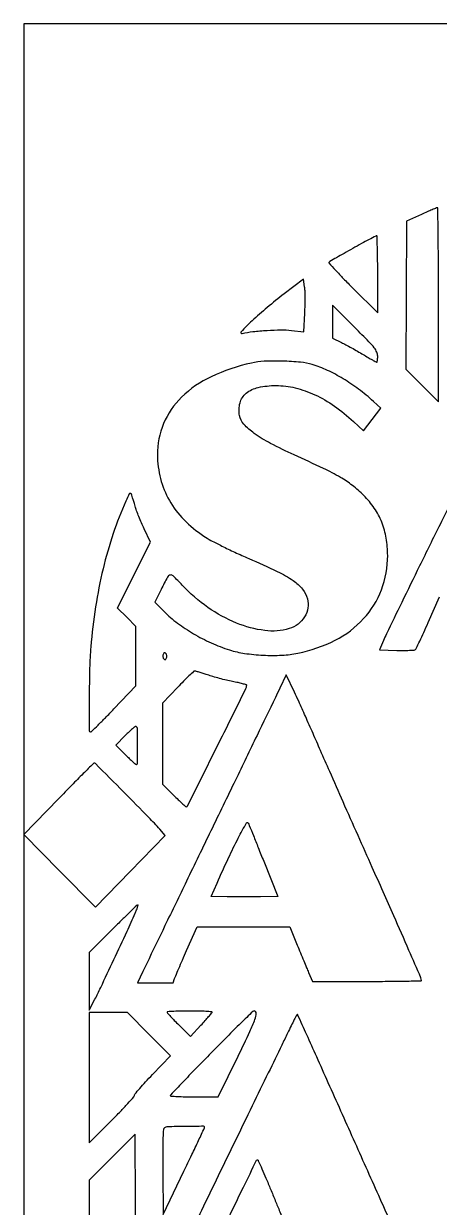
# Model space of a CAD drawing. Header units: millimetres. Extents: x 8 to 202, y 10 to 284.
# Drawn here: x 107.5 to 122.82, y 240.39 to 284 of the extents above; entities that cross this region are included whole.
import ezdxf

# ---------------------------------------------------------------- set-up
doc = ezdxf.new("R2010")
doc.units = ezdxf.units.MM
doc.layers.add('CUT', color=1, linetype='Continuous')
doc.layers.add('ENGRAVE', color=7, linetype='Continuous')

msp = doc.modelspace()

# ---------------------------------------------------------------- linework, layer by layer
at = {"layer": 'CUT'}
msp.add_lwpolyline([(107.5, 224), (147.5, 224), (147.5, 284), (107.5, 284)], close=True, dxfattribs=at)
at = {"layer": 'ENGRAVE'}
for points in [[(122.155, 276.972), (121.609, 276.727), (121.594, 273.998), (121.579, 271.269), (122.183, 270.667), (122.787, 270.065), (122.787, 273.642, 0.001129), (122.784, 275.013, 0.001884), (122.775, 276.168, 0.000143), (122.762, 277.201, 0.413713), (122.744, 277.218, 0.094718), (122.713, 277.212, 0.001617), (122.553, 277.146, 0.004064), (122.368, 277.066, 0.002686)], [(119.626, 275.717, 0.001348), (119.304, 275.537, 0.002062), (119.026, 275.378, 0.000701), (118.786, 275.239, 0.056496), (118.751, 275.214, 0.409406), (118.75, 275.182, 0.001918), (118.991, 274.917, 0.006922), (119.278, 274.612, 0.004145), (119.628, 274.258), (120.546, 273.34), (120.546, 274.762, 0.002841), (120.543, 275.307, 0.004741), (120.533, 275.766, 0.000904), (120.52, 276.166, 0.411329), (120.503, 276.183, 0.115724), (120.471, 276.175, 0.000819), (120.228, 276.046, 0.003091), (119.949, 275.895, 0.001967)], [(117.098, 274.041, 0.011721), (116.475, 273.544, 0.014084), (115.914, 273.048, 0.013697), (115.511, 272.649, 0.74133), (115.546, 272.587, -0.026474), (115.948, 272.654, -0.012715), (116.468, 272.699, -0.012628), (116.983, 272.717, -0.030708), (117.363, 272.698), (117.829, 272.645), (117.86, 273.337, 0.006552), (117.87, 273.622, 0.006572), (117.872, 273.907, 0.006444), (117.867, 274.156, 0.025946), (117.854, 274.307), (117.816, 274.586)], [(118.879, 273.02), (118.879, 272.415), (119.21, 272.253, -0.00925), (119.369, 272.172, -0.00389), (119.581, 272.057, -0.003847), (119.805, 271.93, -0.005), (120.008, 271.81, 0.003099), (120.19, 271.702, 0.004761), (120.349, 271.611, 0.001731), (120.486, 271.535, 0.126593), (120.511, 271.529, 0.342653), (120.525, 271.539, 0.022338), (120.536, 271.592, 0.02499), (120.543, 271.662, 0.015266), (120.546, 271.745, 0.102422), (120.514, 271.898, 0.065963), (120.421, 272.054, 0.025963), (120.219, 272.282, 0.002682), (119.713, 272.793), (118.879, 273.625)], [(115.891, 271.497, 0.052875), (114.412, 270.993, 0.085331), (113.32, 270.239, 0.100192), (112.657, 269.263, 0.100913), (112.429, 268.109, 0.062374), (112.543, 267.236, 0.066104), (112.868, 266.436, 0.063883), (113.403, 265.727, 0.052506), (114.134, 265.122, 0.023185), (114.402, 264.961, 0.008063), (114.802, 264.754, 0.007499), (115.278, 264.525, 0.006043), (115.796, 264.294, -0.008975), (116.846, 263.817, -0.039807), (117.433, 263.479, -0.071302), (117.772, 263.166, -0.105395), (117.956, 262.806, -0.107314), (117.973, 262.471, -0.096596), (117.851, 262.144, -0.092825), (117.61, 261.878, -0.090165), (117.286, 261.713, -0.105925), (116.385, 261.64, -0.063654), (115.344, 261.915, -0.057091), (114.288, 262.491, -0.050671), (113.342, 263.312, 0.008663), (113.012, 263.651, 0.250034), (112.899, 263.685, 0.223734), (112.801, 263.612, 0.006967), (112.565, 263.156), (112.33, 262.685), (112.674, 262.341, 0.035818), (113.167, 261.914, 0.027933), (113.757, 261.522, 0.027098), (114.409, 261.186, 0.028), (115.086, 260.926, 0.041722), (115.641, 260.798, 0.023862), (116.325, 260.732, 0.023779), (117.019, 260.732, 0.038206), (117.606, 260.805, 0.067541), (118.977, 261.282, 0.089698), (120.027, 262.078, 0.096131), (120.683, 263.143, 0.089865), (120.913, 264.402, 0.042435), (120.859, 265.048, 0.052707), (120.696, 265.629, 0.054195), (120.42, 266.149, 0.049072), (120.031, 266.618, 0.029427), (119.613, 266.985, 0.03347), (119.171, 267.283, 0.021252), (118.552, 267.61, 0.00479), (117.471, 268.11, -0.014295), (116.6, 268.533, -0.035566), (115.996, 268.905, -0.050133), (115.613, 269.243, -0.14143), (115.453, 269.559, -0.113413), (115.472, 270.028, -0.154993), (115.7, 270.38, -0.119365), (116.146, 270.597, -0.053609), (116.797, 270.667, -0.060112), (117.506, 270.581, -0.048783), (118.228, 270.327, -0.044554), (118.949, 269.911, -0.034721), (119.652, 269.339), (120.021, 268.994), (120.342, 269.414), (120.663, 269.833), (120.389, 270.082, 0.022996), (119.84, 270.535, 0.025338), (119.269, 270.92, 0.026713), (118.693, 271.227, 0.033964), (118.132, 271.443, 0.053505), (117.705, 271.527, 0.015631), (117.035, 271.564, 0.015977), (116.357, 271.559, 0.045739)], [(111.268, 266.412, 0.024832), (110.8, 265.212, 0.021479), (110.426, 263.911, 0.020452), (110.15, 262.518, 0.017761), (109.973, 261.04, 0.014847), (109.93, 260.253, 0.005578), (109.916, 259.149, 0.00092), (109.915, 257.959, 0.413749), (109.966, 257.908, 0.194885), (110.001, 257.922, 0.001289), (110.241, 258.156, 0.004827), (110.514, 258.429, 0.003034), (110.828, 258.752), (111.638, 259.597), (111.638, 260.694), (111.638, 261.791), (111.297, 262.128), (110.957, 262.465), (111.565, 263.683), (112.174, 264.901), (111.94, 265.391, -0.008954), (111.843, 265.603, -0.007057), (111.746, 265.836, -0.007143), (111.662, 266.055, -0.017489), (111.608, 266.219, 0.002853), (111.485, 266.633, 0.191965), (111.44, 266.69, 0.432646), (111.391, 266.675, 0.008383)], [(112.638, 260.759, 0.069594), (112.628, 260.716, 0.060214), (112.629, 260.67, 0.062864), (112.642, 260.627, 0.095838), (112.663, 260.596, 0.068424), (112.695, 260.572, 0.217616), (112.72, 260.57, 0.174049), (112.743, 260.588, 0.042558), (112.764, 260.632, 0.069594), (112.774, 260.675, 0.060214), (112.773, 260.721, 0.062864), (112.761, 260.764, 0.095838), (112.739, 260.795, 0.068424), (112.708, 260.819, 0.217616), (112.682, 260.821, 0.174049), (112.659, 260.803, 0.042558)], [(116.941, 259.517, -0.002009), (116.775, 259.17, -0.000065), (116.098, 257.771, -0.000125), (115.3, 256.122, -0.000087), (114.397, 254.259, 0.000142), (113.497, 252.401, 0.000208), (112.707, 250.767, 0.000095), (112.034, 249.374, 0.003942), (111.891, 249.072), (111.698, 248.655), (112.352, 248.655), (113.006, 248.655), (113.062, 248.813, -0.015711), (113.101, 248.915, -0.001231), (113.215, 249.182, -0.001676), (113.353, 249.5, -0.001281), (113.506, 249.848), (113.896, 250.724), (115.602, 250.724), (117.309, 250.724), (117.582, 250.049, 0.001445), (117.697, 249.766, 0.001314), (117.818, 249.475, 0.001314), (117.927, 249.215, 0.004246), (118.001, 249.043), (118.148, 248.713), (120.152, 248.713, 0.001625), (120.92, 248.715, 0.00271), (121.567, 248.723, 0.000296), (122.141, 248.733, 0.408797), (122.155, 248.747, 0.102455), (122.134, 248.849, 0.000469), (121.698, 249.854, 0.001854), (121.14, 251.125, 0.000689), (120.345, 252.908, -0.000496), (119.82, 254.087, -0.000431), (119.271, 255.324, -0.000433), (118.776, 256.445, -0.001272), (118.437, 257.218, 0.001315), (118.162, 257.848, 0.001291), (117.881, 258.48, 0.001269), (117.633, 259.033, 0.00491), (117.474, 259.374), (117.173, 260.006)], [(113.175, 259.549), (112.615, 258.961), (112.615, 257.473), (112.615, 255.985), (113.03, 255.567, 0.005481), (113.193, 255.407, 0.00837), (113.338, 255.272, 0.00383), (113.463, 255.161, 0.18146), (113.494, 255.149, 0.284577), (113.542, 255.179, 0.000083), (114.623, 257.352, 0.000165), (115.69, 259.499, 0.116964), (115.718, 259.622, 0.332259), (115.704, 259.64, 0.004892), (115.566, 259.679, 0.011055), (115.398, 259.72, 0.006799), (115.2, 259.762, -0.009729), (114.971, 259.81, -0.006584), (114.713, 259.875, -0.006635), (114.465, 259.944, -0.013146), (114.27, 260.006, 0.005574), (114.108, 260.06, 0.007717), (113.962, 260.105, 0.00512), (113.839, 260.14, 0.090561), (113.797, 260.143, 0.164315), (113.758, 260.125, 0.003033), (113.589, 259.966, 0.007123), (113.395, 259.775, 0.004659)], [(111.246, 257.774), (110.891, 257.416), (111.251, 257.059, 0.005378), (111.393, 256.922, 0.008216), (111.519, 256.806, 0.003722), (111.627, 256.711, 0.17982), (111.654, 256.701, 0.413121), (111.695, 256.742, 0.001994), (111.695, 257.389, 0.002323), (111.689, 258.031, 0.256324), (111.648, 258.103, 0.308817), (111.616, 258.102, 0.010104), (111.51, 258.019, 0.016119), (111.385, 257.909, 0.010113)], [(108.779, 255.44), (107.5, 254.13), (108.821, 252.786), (110.142, 251.443), (111.429, 252.764), (112.717, 254.086), (112.514, 254.316, 0.013141), (112.11, 254.751, 0.001568), (111.188, 255.686, 0.000153), (110.145, 256.737, 0.22982), (110.095, 256.754, 0.168768), (110.069, 256.742, 0.000255), (109.693, 256.366, 0.001996), (109.272, 255.943, 0.001226)], [(116.344, 253.138), (116.861, 251.845), (116.229, 251.829, -0.003986), (115.944, 251.823, -0.002454), (115.609, 251.822, -0.002461), (115.277, 251.823, -0.004404), (115.004, 251.829), (114.412, 251.845), (114.627, 252.333, -0.005539), (115.048, 253.263, -0.010769), (115.409, 253.994, -0.00661), (115.707, 254.55, -0.624101), (115.778, 254.546, -0.005205), (115.813, 254.462, -0.000134), (115.965, 254.085, -0.000285), (116.142, 253.642, -0.000194)], [(110.79, 250.652), (109.914, 249.775), (109.917, 248.712), (109.919, 247.649), (110.126, 248.052, 0.008335), (110.338, 248.481, 0.000833), (110.824, 249.516, 0.001096), (111.309, 250.557, 0.003905), (111.613, 251.227, 0.010579), (111.661, 251.343, 0.018891), (111.695, 251.44, 0.015052), (111.716, 251.516, 0.486316), (111.706, 251.529, 0.19251), (111.678, 251.518, 0.000694), (111.42, 251.271, 0.003497), (111.128, 250.988, 0.002171)], [(109.914, 245.165), (109.914, 242.766), (110.747, 243.598, 0.004415), (111.067, 243.922, 0.006857), (111.336, 244.208, 0.002613), (111.561, 244.457, 0.184748), (111.58, 244.508, -0.175774), (111.599, 244.559, -0.003649), (111.776, 244.767, -0.008064), (111.99, 245.009, -0.005285), (112.245, 245.28), (112.91, 245.974), (112.116, 246.769), (111.323, 247.563), (110.619, 247.563), (109.914, 247.563)], [(112.787, 247.576, 0.183642), (112.798, 247.547, 0.003135), (112.913, 247.42, 0.007542), (113.051, 247.273, 0.004892), (113.216, 247.106), (113.644, 246.681), (114.034, 247.101, 0.003192), (114.186, 247.266, 0.004695), (114.316, 247.413, 0.002284), (114.425, 247.539, 0.084946), (114.444, 247.571, 0.502994), (114.432, 247.591, 0.003895), (114.212, 247.606, 0.009549), (113.946, 247.617, 0.005541), (113.625, 247.621, 0.004981), (113.304, 247.617, 0.008293), (113.034, 247.608, 0.00274), (112.804, 247.594, 0.395574)], [(114.413, 246.084, 0.001244), (113.835, 245.492, 0.002028), (113.349, 244.985, 0.00025), (112.917, 244.533, 0.179479), (112.904, 244.503, 0.41188), (112.92, 244.485, 0.00235), (113.162, 244.472, 0.007666), (113.446, 244.463, 0.004586), (113.783, 244.46), (114.664, 244.46), (115.398, 245.956, 0.003259), (115.839, 246.871, 0.02487), (116.022, 247.313, 0.072468), (116.068, 247.542, 0.425491), (115.993, 247.622, 0.198587), (115.944, 247.602, 0.000773), (115.499, 247.171, 0.003737), (114.996, 246.674, 0.002322)], [(112.686, 243.32, 0.238475), (112.647, 243.255, 0.008351), (112.631, 242.954, 0.009302), (112.624, 242.495, 0.001978), (112.628, 241.697), (112.644, 240.121), (113.405, 241.715, 0.000677), (113.697, 242.328, 0.001103), (113.943, 242.849, 0.000114), (114.162, 243.315, 0.10998), (114.167, 243.338, 0.416292), (114.132, 243.373, 0.001325), (113.456, 243.366, 0.002431), (112.801, 243.355, 0.136707)], [(110.761, 242.233), (109.914, 241.384), (109.914, 236.169), (109.914, 230.954), (114.238, 230.954), (118.562, 230.954), (117.787, 231.73), (117.013, 232.506), (114.326, 232.506), (111.638, 232.506), (111.638, 233.77), (111.638, 235.034), (111.193, 235.039, -0.007142), (111.005, 235.043, -0.006264), (110.809, 235.053, -0.006307), (110.632, 235.067, -0.018704), (110.511, 235.082), (110.275, 235.121), (110.846, 236.27, 0.006299), (111.41, 237.441, 0.063861), (111.573, 237.955, 0.044551), (111.627, 238.544, 0.002121), (111.624, 240.527), (111.609, 243.082)], [(116.597, 241.056, -0.000421), (116.772, 240.632, -0.000481), (116.938, 240.225, -0.000434), (117.079, 239.881, -0.002723), (117.15, 239.704), (117.268, 239.402), (116.033, 239.402), (114.797, 239.402), (114.877, 239.589, -0.009846), (115.163, 240.229, -0.003489), (115.598, 241.132, -0.000367), (116.083, 242.121, -0.442876), (116.121, 242.132, -0.150317), (116.146, 242.104, -0.000997), (116.279, 241.805, -0.003824), (116.428, 241.46, -0.002419)]]:
    msp.add_lwpolyline(points, format="xyb", close=True, dxfattribs=at)
for points in [[(124.402, 268.725, -0.000116), (123.631, 267.157, -0.000108), (122.841, 265.552, 0.000483), (122.088, 264.018, 0.000712), (121.429, 262.67, 0.000322), (120.87, 261.519, 0.013717), (120.758, 261.27), (120.613, 260.925), (121.25, 260.909, 0.00718), (121.498, 260.906, 0.010721), (121.714, 260.911, 0.006), (121.894, 260.922, 0.180796), (121.935, 260.94, 0.084865), (121.964, 260.981, 0.001214), (122.092, 261.252, 0.00332), (122.239, 261.568, 0.002178), (122.405, 261.934), (122.827, 262.879)], [(121.435, 238.923, -0.00018), (120.585, 240.818, -0.000171), (119.654, 242.898, -0.000172), (118.726, 244.974, 0.000407), (118.297, 245.933, 0.000667), (117.932, 246.745, 0.00005), (117.603, 247.473, 0.090483), (117.588, 247.495, 0.502501), (117.572, 247.493, 0.001718), (117.471, 247.303, 0.006356), (117.356, 247.079, 0.003733), (117.224, 246.808, -0.001317), (117.011, 246.365, -0.000142), (116.515, 245.344, -0.000175), (115.924, 244.128, -0.000141), (115.288, 242.822, 0.00051), (114.05, 240.275, 0.000944), (113.05, 238.203, 0.000268)]]:
    msp.add_lwpolyline(points, format="xyb", dxfattribs=at)

doc.saveas('drawing.dxf')
